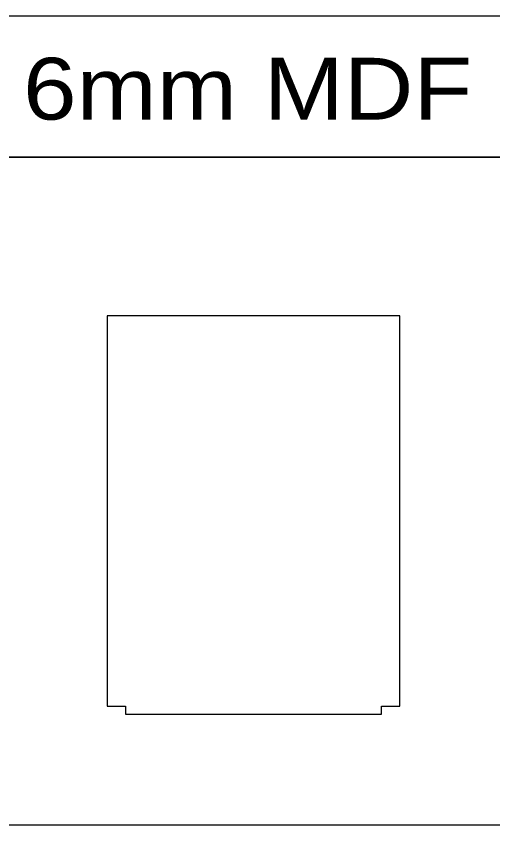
# Model space of a CAD drawing. Header units: millimetres. Extents: x -1166 to 1166, y -335 to 297.
# Drawn here: x 9 to 381, y -335 to 297 of the extents above; entities that cross this region are included whole.
import ezdxf

# ---------------------------------------------------------------- set-up
doc = ezdxf.new("R2010")
doc.units = ezdxf.units.MM
doc.header["$MEASUREMENT"] = 0
doc.layers.add('Camada 1', color=7, linetype='Continuous')
doc.styles.add('2', font='Arial', dxfattribs={"height": 1})

msp = doc.modelspace()

# ---------------------------------------------------------------- linework, layer by layer
at = {"layer": 'Camada 1', "color": 142, "lineweight": 20}
for points in [[(-0.0001, 186.6815), (388.8269, 186.6815), (388.8269, 296.7483), (-0.0001, 296.7483), (-0.0001, 186.6815)], [(-0.0001, -334.8653), (388.8269, -334.8653), (388.8269, 186.6815), (-0.0001, 186.6815), (-0.0001, -334.8653)]]:
    msp.add_lwpolyline(points, close=True, dxfattribs=at)
at = {"layer": 'Camada 1', "color": 230, "lineweight": 20}
msp.add_open_spline([(80.1134, 62.6606), (80.1134, 62.6606), (308.7134, 62.6606), (308.7134, 62.6606), (308.7134, 62.6606), (308.7134, 62.6606), (308.7134, -242.1394), (308.7134, -242.1394), (308.7134, -242.1394), (308.7134, -242.1394), (294.4134, -242.1394), (294.4134, -242.1394), (294.4134, -242.1394), (294.4134, -242.1394), (294.4134, -248.4894), (294.4134, -248.4894), (294.4134, -248.4894), (294.4134, -248.4894), (94.4134, -248.4894), (94.4134, -248.4894), (94.4134, -248.4894), (94.4134, -248.4894), (94.4134, -242.1394), (94.4134, -242.1394), (94.4134, -242.1394), (94.4134, -242.1394), (80.1134, -242.1394), (80.1134, -242.1394), (80.1134, -242.1394), (80.1134, -242.1394), (80.1134, 62.6606), (80.1134, 62.6606)], degree=3, knots=[0, 0, 0, 0, 0.11111111, 0.11111111, 0.11111111, 0.11111111, 0.22222222, 0.22222222, 0.22222222, 0.22222222, 0.33333333, 0.33333333, 0.33333333, 0.33333333, 0.44444444, 0.44444444, 0.44444444, 0.44444444, 0.55555556, 0.55555556, 0.55555556, 0.55555556, 0.66666667, 0.66666667, 0.66666667, 0.66666667, 0.77777778, 0.77777778, 0.77777778, 0.77777778, 1, 1, 1, 1], dxfattribs=at)

# ---------------------------------------------------------------- texts
at = {"layer": 'Camada 1', "color": 142, "style": '2', "width": 1.114671}
msp.add_text('6mm MDF', height=48.2598, dxfattribs=at).set_placement((14.5805, 215.9645))

doc.saveas('drawing.dxf')
